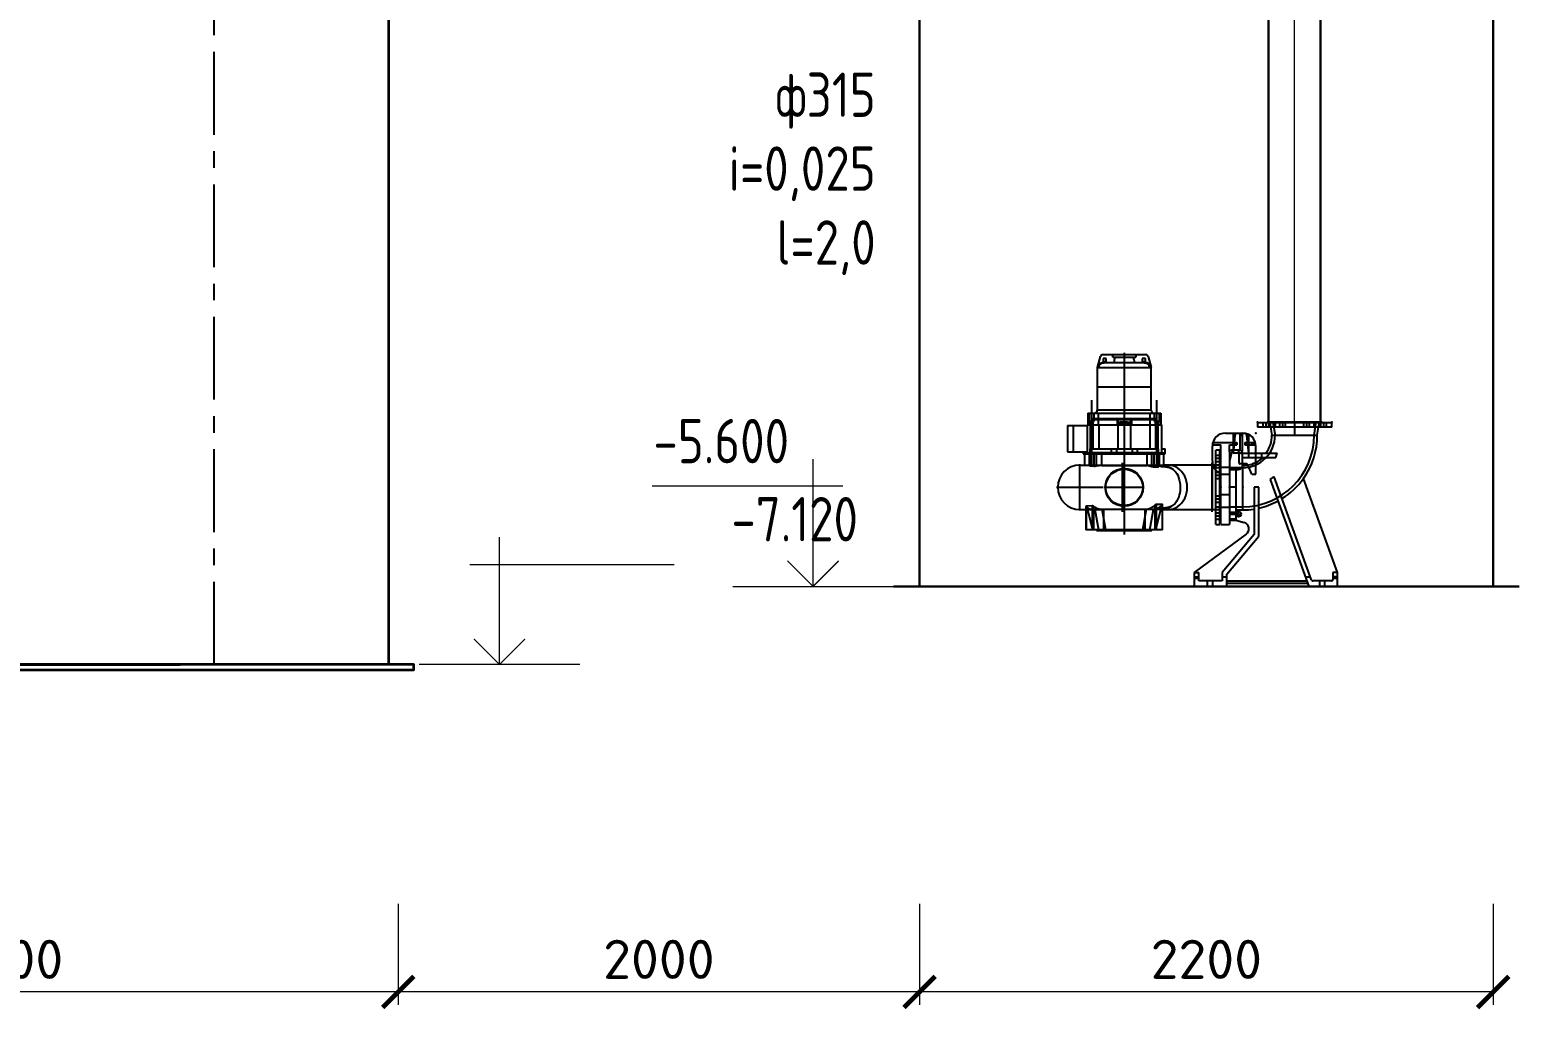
# Model space of a CAD drawing. Header units: millimetres. Extents: x 20530103 to 31271019, y 32092698 to 33532929.
# Drawn here: x 26694324 to 26700037, y 33067733 to 33071489 of the extents above; entities that cross this region are included whole.
import ezdxf

# ---------------------------------------------------------------- set-up
doc = ezdxf.new("R2010")
doc.units = ezdxf.units.MM
doc.linetypes.add('осевая', pattern=[50.8, 31.75, -6.35, 6.35, -6.35])
doc.layers.add('эколайн', color=7, linetype='Continuous', lineweight=30)
doc.styles.add('ARTEM Arial', font='simplex.shx')
doc.styles.add('GOST 2.304', font='GOST.TTF')
doc.dimstyles.new('ARTEM', dxfattribs={"dimtxt": 70, "dimasz": 50, "dimexe": 35, "dimexo": 15, "dimgap": 10, "dimtad": 1, "dimdec": 0, "dimtxsty": 'ARTEM Arial', "dimcen": 2.5, "dimclrd": 7, "dimclre": 7, "dimclrt": 7, "dimadec": 0, "dimazin": 0, "dimtfac": 1, "dimtdec": 0, "dimtmove": 0, "dimatfit": 3, "dimfxl": 1, "dimlwd": 15, "dimlwe": 15, "dimarcsym": 0})

# ---------------------------------------------------------------- blocks, each defined once
blk = doc.blocks.new('_ArchTick')
at = {"color": 0, "linetype": 'ByBlock', "const_width": 0.15}
blk.add_lwpolyline([(-0.5, -0.5), (0.5, 0.5)], dxfattribs=at)
blk = doc.blocks.new('*D188')
at = {"color": 7, "lineweight": 15, "transparency": 16777216}
for p, q in [((26692737.2, 33068136.3), (26692737.2, 33067749)), ((26695737.2, 33068136.3), (26695737.2, 33067749)), ((26695737.2, 33067799), (26692737.2, 33067799))]:
    blk.add_line(p, q, dxfattribs=at)
at = {"color": 7, "lineweight": 15, "transparency": 16777216, "xscale": 120, "yscale": 120, "zscale": 120, "rotation": 180}
blk.add_blockref('_ArchTick', (26692737.2, 33067799), dxfattribs=at)
at = {"color": 7, "lineweight": 15, "transparency": 16777216, "xscale": 120, "yscale": 120, "zscale": 120}
blk.add_blockref('_ArchTick', (26695737.2, 33067799), dxfattribs=at)
at = {"color": 7, "lineweight": 20, "transparency": 16777216, "insert": (26694237.2, 33067924), "char_height": 150, "attachment_point": 5, "style": 'ARTEM Arial'}
blk.add_mtext('3200', dxfattribs=at)
blk = doc.blocks.new('*D191')
at = {"color": 7, "lineweight": 15, "transparency": 16777216}
for p, q in [((26699937.2, 33068136.3), (26699937.2, 33067749)), ((26697737.2, 33068121.3), (26697737.2, 33067749)), ((26699937.2, 33067799), (26697737.2, 33067799))]:
    blk.add_line(p, q, dxfattribs=at)
at = {"color": 7, "lineweight": 15, "transparency": 16777216, "xscale": 120, "yscale": 120, "zscale": 120, "rotation": 180}
blk.add_blockref('_ArchTick', (26697737.2, 33067799), dxfattribs=at)
at = {"color": 7, "lineweight": 15, "transparency": 16777216, "xscale": 120, "yscale": 120, "zscale": 120}
blk.add_blockref('_ArchTick', (26699937.2, 33067799), dxfattribs=at)
at = {"color": 7, "lineweight": 20, "transparency": 16777216, "insert": (26698837.2, 33067924), "char_height": 150, "attachment_point": 5, "style": 'ARTEM Arial'}
blk.add_mtext('2200', dxfattribs=at)
blk = doc.blocks.new('*D192')
at = {"color": 7, "lineweight": 15, "transparency": 16777216}
for p, q in [((26697737.2, 33068136.3), (26697737.2, 33067749)), ((26695737.2, 33068121.3), (26695737.2, 33067749)), ((26697737.2, 33067799), (26695737.2, 33067799))]:
    blk.add_line(p, q, dxfattribs=at)
at = {"color": 7, "lineweight": 15, "transparency": 16777216, "xscale": 120, "yscale": 120, "zscale": 120, "rotation": 180}
blk.add_blockref('_ArchTick', (26695737.2, 33067799), dxfattribs=at)
at = {"color": 7, "lineweight": 15, "transparency": 16777216, "xscale": 120, "yscale": 120, "zscale": 120}
blk.add_blockref('_ArchTick', (26697737.2, 33067799), dxfattribs=at)
at = {"color": 7, "lineweight": 20, "transparency": 16777216, "insert": (26696737.2, 33067924), "char_height": 150, "attachment_point": 5, "style": 'ARTEM Arial'}
blk.add_mtext('2000', dxfattribs=at)

msp = doc.modelspace()

# ---------------------------------------------------------------- linework, layer by layer
at = {"color": 1, "linetype": 'осевая', "lineweight": 25, "ltscale": 10}
msp.add_line((26695031.1065, 33069054.7504), (26695031.1233, 33075245.3227), dxfattribs=at)
at = {"lineweight": 30, "ltscale": 10}
for p, q in [((26697737.2372, 33075204.201), (26697737.2372, 33069354.201)), ((26699937.2372, 33069354.201), (26699937.2372, 33075204.201)), ((26697637.2372, 33069354.201), (26700037.2372, 33069354.201))]:
    msp.add_line(p, q, dxfattribs=at)
at = {"lineweight": 35}
for p, q in [((26695701.5271, 33069054.7509), (26695702.0601, 33074745.9122)), ((26693401.3822, 33069054.7637), (26694901.3822, 33069054.7637))]:
    msp.add_line(p, q, dxfattribs=at)
at = {"lineweight": 20}
msp.add_line((26699175.6519, 33069984.201), (26699175.6519, 33073636.2491), dxfattribs=at)
at = {"lineweight": 30}
for p, q in [((26699075.6519, 33069984.201), (26699075.6519, 33072350.537)), ((26699275.6519, 33069984.201), (26699275.6519, 33072350.537))]:
    msp.add_line(p, q, dxfattribs=at)
for p, q in [((26698522.1519, 33070249.401), (26698522.1519, 33069553.276)), ((26698418.8519, 33070194.3715), (26698418.8519, 33070119.201)), ((26698418.8519, 33070194.3715), (26698419.4211, 33070194.3715)), ((26698419.4211, 33070194.3715), (26698430.5189, 33070235.7892)), ((26698423.6131, 33070194.3715), (26698423.6131, 33070210.0166)), ((26698423.6131, 33070194.3715), (26698620.6907, 33070194.3715)), ((26698439.3519, 33070212.201), (26698445.3741, 33070212.201)), ((26698440.1782, 33070243.201), (26698604.1257, 33070243.201)), ((26698441.1519, 33070228.201), (26698441.1519, 33070216.201)), ((26698453.1519, 33070228.201), (26698441.1519, 33070228.201)), ((26698441.1519, 33070216.201), (26698453.1519, 33070216.201)), ((26698598.9298, 33070212.201), (26698445.3741, 33070212.201)), ((26698453.1519, 33070216.201), (26698453.1519, 33070228.201)), ((26698478.1519, 33070233.201), (26698478.1519, 33070243.201)), ((26698478.1519, 33070233.201), (26698489.9232, 33070233.201)), ((26698483.1519, 33070218.201), (26698483.1519, 33070212.201)), ((26698489.9232, 33070233.201), (26698554.3807, 33070233.201)), ((26698554.3807, 33070233.201), (26698566.1519, 33070233.201)), ((26698561.1519, 33070212.201), (26698561.1519, 33070218.201)), ((26698566.1519, 33070243.201), (26698566.1519, 33070233.201)), ((26698603.1519, 33070228.201), (26698591.1519, 33070228.201)), ((26698591.1519, 33070228.201), (26698591.1519, 33070216.201)), ((26698591.1519, 33070216.201), (26698603.1519, 33070216.201)), ((26698598.9298, 33070212.201), (26698604.9519, 33070212.201)), ((26698603.1519, 33070216.201), (26698603.1519, 33070228.201)), ((26698613.7849, 33070235.7892), (26698624.8828, 33070194.3715)), ((26698620.6907, 33070210.0166), (26698620.6907, 33070194.3715)), ((26698624.8828, 33070194.3715), (26698625.4519, 33070194.3715)), ((26698625.4519, 33070119.201), (26698625.4519, 33070194.3715)), ((26698418.6519, 33070119.201), (26698418.6519, 33070029.551)), ((26698418.6519, 33070119.201), (26698625.6519, 33070119.201)), ((26698625.6519, 33070029.551), (26698625.6519, 33070119.201)), ((26698382.1519, 33070019.201), (26698382.1519, 33069974.201)), ((26698382.1519, 33070019.201), (26698662.1519, 33070019.201)), ((26698384.6519, 33070019.201), (26698384.6519, 33069974.201)), ((26698387.4713, 33070019.201), (26698387.4713, 33069988.201)), ((26698397.4713, 33069856.601), (26698397.4713, 33070068.701)), ((26698407.4713, 33069988.201), (26698407.4713, 33070019.201)), ((26698625.6519, 33070029.551), (26698418.6519, 33070029.551)), ((26698423.8932, 33069974.201), (26698423.8932, 33070019.201)), ((26698620.4107, 33070019.201), (26698620.4107, 33069974.201)), ((26698636.8325, 33070019.201), (26698636.8325, 33069988.201)), ((26698646.8325, 33069856.601), (26698646.8325, 33070068.701)), ((26698656.8325, 33069988.201), (26698656.8325, 33070019.201)), ((26698659.6519, 33070019.201), (26698659.6519, 33069974.201)), ((26698662.1519, 33070019.201), (26698662.1519, 33069974.201)), ((26698304.1519, 33069971.201), (26698304.1519, 33069870.201)), ((26698304.1519, 33069971.201), (26698379.6519, 33069971.201)), ((26698325.9519, 33069971.201), (26698325.9519, 33069870.201)), ((26698379.6519, 33069974.201), (26698382.1519, 33069974.201)), ((26698379.6519, 33069974.201), (26698379.6519, 33069862.201)), ((26698382.1519, 33069974.201), (26698383.09, 33069974.201)), ((26698383.09, 33069974.201), (26698661.2139, 33069974.201)), ((26698387.4713, 33069988.201), (26698407.4713, 33069988.201)), ((26698391.9713, 33069988.201), (26698391.9713, 33069974.201)), ((26698392.4713, 33069974.201), (26698392.4713, 33069971.201)), ((26698392.4713, 33069971.201), (26698402.4713, 33069971.201)), ((26698392.9106, 33069882.201), (26698392.9106, 33069971.201)), ((26698397.1519, 33069997.201), (26698397.1519, 33069974.201)), ((26698647.1519, 33069997.201), (26698397.1519, 33069997.201)), ((26698397.1519, 33069994.201), (26698397.1519, 33069974.201)), ((26698397.1519, 33069994.201), (26698647.1519, 33069994.201)), ((26698401.1319, 33069971.201), (26698401.1319, 33069882.201)), ((26698402.4713, 33069971.201), (26698402.4713, 33069974.201)), ((26698402.9713, 33069974.201), (26698402.9713, 33069988.201)), ((26698424.5055, 33069974.201), (26698424.5055, 33069882.201)), ((26698494.6519, 33069997.201), (26698494.6519, 33069977.201)), ((26698494.6519, 33069977.201), (26698549.6519, 33069977.201)), ((26698497.1519, 33069994.201), (26698497.1519, 33069882.201)), ((26698547.1519, 33069882.201), (26698547.1519, 33069994.201)), ((26698549.6519, 33069997.201), (26698549.6519, 33069977.201)), ((26698619.7983, 33069974.201), (26698619.7983, 33069882.201)), ((26698636.8325, 33069988.201), (26698656.8325, 33069988.201)), ((26698641.3325, 33069988.201), (26698641.3325, 33069974.201)), ((26698641.8325, 33069974.201), (26698641.8325, 33069882.201)), ((26698647.1519, 33069974.201), (26698647.1519, 33069997.201)), ((26698647.1519, 33069974.201), (26698647.1519, 33069994.201)), ((26698651.8325, 33069882.201), (26698651.8325, 33069974.201)), ((26698652.3325, 33069974.201), (26698652.3325, 33069988.201)), ((26698661.2139, 33069974.201), (26698662.1519, 33069974.201)), ((26698662.1519, 33069974.201), (26698664.6519, 33069974.201)), ((26698664.6519, 33069974.201), (26698664.6519, 33069862.201)), ((26699033.1519, 33069981.201), (26699033.1519, 33069965.201)), ((26699318.1519, 33069981.201), (26699033.1519, 33069981.201)), ((26699318.1519, 33069965.201), (26699033.1519, 33069965.201)), ((26699053.2864, 33069981.201), (26699053.2864, 33069965.201)), ((26699064.7864, 33069985.151), (26699064.7864, 33069964.251)), ((26699070.859, 33069984.201), (26699070.1519, 33069983.4939)), ((26699070.1519, 33069983.4939), (26699070.1519, 33069981.201)), ((26699281.1519, 33069983.4939), (26699070.1519, 33069983.4939)), ((26699280.4448, 33069984.201), (26699070.859, 33069984.201)), ((26699076.2864, 33069965.201), (26699076.2864, 33069981.201)), ((26699080.6519, 33069984.201), (26699083.6919, 33069965.201)), ((26699083.6919, 33069965.201), (26699088.6519, 33069934.201)), ((26699092.6519, 33069984.201), (26699100.6519, 33069934.201)), ((26699100.6519, 33069984.201), (26699100.6519, 33069965.201)), ((26699118.2299, 33069981.201), (26699118.2299, 33069965.201)), ((26699129.7299, 33069985.151), (26699129.7299, 33069964.251)), ((26699141.2299, 33069965.201), (26699141.2299, 33069981.201)), ((26699175.6519, 33069986.701), (26699175.6519, 33069931.701)), ((26699210.0739, 33069981.201), (26699210.0739, 33069965.201)), ((26699221.5739, 33069985.151), (26699221.5739, 33069964.251)), ((26699233.0739, 33069965.201), (26699233.0739, 33069981.201)), ((26699250.6519, 33069965.201), (26699250.6519, 33069984.201)), ((26699250.6519, 33069934.201), (26699258.6519, 33069984.201)), ((26699262.6519, 33069934.201), (26699267.6119, 33069965.201)), ((26699267.6119, 33069965.201), (26699270.6519, 33069984.201)), ((26699275.0175, 33069981.201), (26699275.0175, 33069965.201)), ((26699281.1519, 33069983.4939), (26699280.4448, 33069984.201)), ((26699281.1519, 33069981.201), (26699281.1519, 33069983.4939)), ((26699286.5175, 33069985.151), (26699286.5175, 33069964.251)), ((26699298.0175, 33069965.201), (26699298.0175, 33069981.201)), ((26699318.1519, 33069965.201), (26699318.1519, 33069981.201)), ((26698862.3006, 33069906.701), (26698954.3519, 33069906.701)), ((26698910.1519, 33069942.201), (26698977.1519, 33069942.201)), ((26698938.9864, 33069906.701), (26698938.9864, 33069896.701)), ((26698939.3519, 33069906.701), (26698939.3519, 33069896.701)), ((26698939.6519, 33069942.201), (26698939.6519, 33069877.201)), ((26698946.8049, 33069933.1418), (26698940.837, 33069876.3618)), ((26698951.397, 33069906.701), (26698951.397, 33069896.701)), ((26698954.3519, 33069906.701), (26698954.3519, 33069896.701)), ((26698983.5483, 33069941.201), (26698955.7556, 33069941.201)), ((26698965.1519, 33069941.201), (26698965.1519, 33069877.1069)), ((26698974.1519, 33069933.1418), (26698965.1519, 33069933.1418)), ((26698974.1519, 33069941.201), (26698974.1519, 33069871.0105)), ((26698984.3519, 33069906.701), (26698984.3519, 33069896.701)), ((26698984.3519, 33069906.701), (26699025.0033, 33069906.701)), ((26698989.3519, 33069906.701), (26698989.3519, 33069896.701)), ((26698999.6398, 33069865.201), (26698992.499, 33069933.1418)), ((26698996.1519, 33069906.701), (26698996.1519, 33069896.701)), ((26698999.6519, 33069865.201), (26698999.6519, 33069936.8524)), ((26699011.1519, 33069906.701), (26699011.1519, 33069896.701)), ((26699016.1519, 33069906.701), (26699016.1519, 33069896.701)), ((26699088.6519, 33069934.201), (26699262.6519, 33069934.201)), ((26698304.1519, 33069870.201), (26698379.6519, 33069870.201)), ((26698364.6519, 33069870.201), (26698364.6519, 33069862.201)), ((26698364.6519, 33069862.201), (26698391.0641, 33069862.201)), ((26698369.6519, 33069866.701), (26698369.6519, 33069862.201)), ((26698369.6519, 33069866.701), (26698391.0641, 33069866.701)), ((26698369.6519, 33069862.201), (26698369.6519, 33069819.201)), ((26698387.1519, 33069866.701), (26698387.1519, 33069819.201)), ((26698391.0641, 33069866.701), (26698391.0641, 33069816.0957)), ((26698429.3634, 33069866.701), (26698391.0641, 33069866.701)), ((26698391.0641, 33069862.201), (26698429.3634, 33069862.201)), ((26698391.4049, 33069816.6494), (26698391.4049, 33069866.701)), ((26698391.8191, 33069882.201), (26698652.4848, 33069882.201)), ((26698391.8191, 33069866.701), (26698391.8191, 33069882.201)), ((26698391.8191, 33069862.201), (26698391.8191, 33069866.701)), ((26698393.6126, 33069815.109), (26698393.6126, 33069866.701)), ((26698396.5674, 33069866.701), (26698396.5674, 33069819.1344)), ((26698407.1133, 33069814.3462), (26698407.1133, 33069866.701)), ((26698416.3704, 33069815.4589), (26698416.3704, 33069866.701)), ((26698614.9405, 33069866.701), (26698429.3634, 33069866.701)), ((26698429.3634, 33069862.201), (26698614.9405, 33069862.201)), ((26698435.6373, 33069862.201), (26698435.6373, 33069866.701)), ((26698435.6373, 33069818.5314), (26698435.6373, 33069862.201)), ((26698472.1519, 33069882.201), (26698472.1519, 33069862.201)), ((26698492.1519, 33069882.201), (26698492.1519, 33069862.201)), ((26698552.1519, 33069882.201), (26698552.1519, 33069862.201)), ((26698572.1519, 33069882.201), (26698572.1519, 33069862.201)), ((26698608.6666, 33069866.701), (26698608.6666, 33069862.201)), ((26698608.6666, 33069862.201), (26698608.6666, 33069817.7758)), ((26698653.2397, 33069866.701), (26698614.9405, 33069866.701)), ((26698614.9405, 33069862.201), (26698653.2397, 33069862.201)), ((26698627.9335, 33069813.2757), (26698627.9335, 33069866.701)), ((26698637.1906, 33069811.4328), (26698637.1906, 33069866.701)), ((26698647.7364, 33069817.7758), (26698647.7364, 33069866.701)), ((26698650.6913, 33069811.4328), (26698650.6913, 33069866.701)), ((26698652.4848, 33069882.201), (26698652.4848, 33069866.701)), ((26698652.4848, 33069866.701), (26698652.4848, 33069862.201)), ((26698652.899, 33069813.2757), (26698652.899, 33069866.701)), ((26698653.2397, 33069866.701), (26698674.6519, 33069866.701)), ((26698653.2397, 33069812.5201), (26698653.2397, 33069866.701)), ((26698653.2397, 33069862.201), (26698679.6519, 33069862.201)), ((26698657.1519, 33069819.201), (26698657.1519, 33069866.701)), ((26698664.6519, 33069882.201), (26698679.6519, 33069882.201)), ((26698674.6519, 33069862.201), (26698674.6519, 33069866.701)), ((26698674.6519, 33069817.7758), (26698674.6519, 33069862.201)), ((26698679.6519, 33069862.201), (26698679.6519, 33069882.201)), ((26698860.1519, 33069834.201), (26698860.1519, 33069892.201)), ((26698860.3548, 33069896.701), (26698892.1519, 33069896.701)), ((26698873.1519, 33069800.5707), (26698873.1519, 33069876.701)), ((26698889.1519, 33069876.701), (26698873.1519, 33069876.701)), ((26698889.1519, 33069856.5665), (26698873.1519, 33069856.5665)), ((26698889.1519, 33069788.8248), (26698889.1519, 33069876.701)), ((26698892.1519, 33069787.5534), (26698892.1519, 33069896.701)), ((26698925.6519, 33069870.201), (26698925.6519, 33069896.701)), ((26698925.6519, 33069896.701), (26698954.3519, 33069896.701)), ((26698925.6519, 33069870.201), (26698925.6519, 33069591.701)), ((26698935.1878, 33069869.7892), (26698925.6519, 33069834.201)), ((26698953.1519, 33069877.201), (26698932.6519, 33069877.201)), ((26698939.6519, 33069877.201), (26698939.6519, 33069875.7457)), ((26698939.6519, 33069875.7457), (26698939.6519, 33069865.201)), ((26698975.6519, 33069865.201), (26698939.6519, 33069865.201)), ((26698963.6519, 33069877.201), (26698953.1519, 33069877.201)), ((26698963.1519, 33069826.701), (26698963.1519, 33069867.201)), ((26698975.6519, 33069865.201), (26699027.1519, 33069865.201)), ((26698975.6519, 33069824.201), (26698975.6519, 33069865.201)), ((26698975.6519, 33069849.201), (26699027.1519, 33069849.201)), ((26698984.3519, 33069896.701), (26699026.949, 33069896.701)), ((26699000.2737, 33069849.201), (26699000.2737, 33069865.201)), ((26699027.1519, 33069784.201), (26699027.1519, 33069892.201)), ((26699027.1519, 33069865.201), (26699108.9168, 33069865.201)), ((26699027.1519, 33069849.201), (26699104.2511, 33069849.201)), ((26699050.2737, 33069849.201), (26699050.2737, 33069865.201)), ((26699104.2511, 33069849.201), (26699108.9168, 33069865.201)), ((26698352.1519, 33069644.951), (26698352.1519, 33069823.451)), ((26698352.1519, 33069819.201), (26698390.772, 33069819.1854)), ((26698386.1604, 33069819.201), (26698674.6519, 33069819.201)), ((26698390.772, 33069819.1854), (26698396.5674, 33069819.1344)), ((26698407.1133, 33069814.3462), (26698393.6126, 33069815.109)), ((26698435.6373, 33069818.5314), (26698416.3704, 33069815.4589)), ((26698435.6373, 33069818.5314), (26698608.6666, 33069817.7758)), ((26698516.1519, 33069640.701), (26698516.1519, 33069827.701)), ((26698516.1519, 33069803.6152), (26698516.1519, 33069819.201)), ((26698522.1519, 33069817.7758), (26698522.1519, 33069649.2873)), ((26698650.6913, 33069811.4328), (26698637.1906, 33069811.4328)), ((26698647.7364, 33069817.7758), (26698653.2397, 33069817.7758)), ((26698652.899, 33069813.2757), (26698653.2397, 33069812.498)), ((26698653.2397, 33069812.498), (26698653.2108, 33069812.3017)), ((26698653.2397, 33069817.7758), (26698674.6519, 33069817.7758)), ((26698654.5348, 33069817.7758), (26698654.5348, 33069819.201)), ((26698862.455, 33069819.201), (26698674.6519, 33069819.201)), ((26698859.0936, 33069640.701), (26698859.0936, 33069827.701)), ((26698859.0936, 33069819.201), (26698859.0936, 33069649.201)), ((26698892.1519, 33069819.201), (26698862.455, 33069819.201)), ((26698893.1019, 33069845.0665), (26698872.2019, 33069845.0665)), ((26698873.1519, 33069833.5665), (26698889.1519, 33069833.5665)), ((26698892.1519, 33069809.201), (26698873.1519, 33069809.201)), ((26698873.1519, 33069591.701), (26698873.1519, 33069800.5707)), ((26698889.1519, 33069791.623), (26698873.1519, 33069791.623)), ((26698891.4448, 33069839.701), (26698889.1519, 33069839.701)), ((26698889.1519, 33069591.701), (26698889.1519, 33069788.8248)), ((26698892.1519, 33069838.9939), (26698891.4448, 33069839.701)), ((26698891.4448, 33069787.8324), (26698891.4448, 33069839.701)), ((26698925.6519, 33069810.201), (26698892.1519, 33069810.201)), ((26698975.6519, 33069809.201), (26698925.6519, 33069809.201)), ((26698925.6519, 33069802.201), (26698960.6519, 33069802.201)), ((26698950.6519, 33069802.201), (26698950.6519, 33069608.201)), ((26698988.3816, 33069824.201), (26698965.6519, 33069824.201)), ((26698975.6519, 33069817.201), (26698975.6519, 33069824.201)), ((26698975.6519, 33069817.201), (26698975.6519, 33069647.3448)), ((26699011.1519, 33069784.201), (26698997.6664, 33069817.9149)), ((26698262.9019, 33069734.201), (26698441.4019, 33069734.201)), ((26698446.0269, 33069734.201), (26698598.2769, 33069734.201)), ((26698893.1019, 33069780.123), (26698872.2019, 33069780.123)), ((26698873.1519, 33069768.623), (26698889.1519, 33069768.623)), ((26698891.4448, 33069628.701), (26698891.4448, 33069787.8324)), ((26698892.1519, 33069591.701), (26698892.1519, 33069787.5534)), ((26698892.1519, 33069784.201), (26698925.6519, 33069784.201)), ((26698950.6519, 33069734.201), (26698925.6519, 33069734.201)), ((26699011.1519, 33069784.201), (26699027.1519, 33069784.201)), ((26699038.6519, 33069734.201), (26699020.6519, 33069734.201)), ((26699020.6519, 33069734.201), (26699020.6519, 33069553.7867)), ((26699038.6519, 33069547.2352), (26699038.6519, 33069734.201)), ((26699081.3475, 33069764.4116), (26699230.6519, 33069354.201)), ((26699240.8705, 33069378.7541), (26699096.6621, 33069774.9636)), ((26699209.4331, 33069767.7217), (26699209.3734, 33069767.8858)), ((26699340.6519, 33069407.201), (26699209.3734, 33069767.8858)), ((26698893.1019, 33069688.279), (26698872.2019, 33069688.279)), ((26698889.1519, 33069699.779), (26698873.1519, 33069699.779)), ((26698873.1519, 33069676.779), (26698889.1519, 33069676.779)), ((26698892.1519, 33069706.8122), (26698925.6519, 33069706.8122)), ((26698352.1519, 33069649.201), (26698375.0941, 33069649.201)), ((26698375.0941, 33069660.5904), (26698375.0941, 33069571.201)), ((26698375.0941, 33069649.201), (26698436.557, 33069649.201)), ((26698399.1455, 33069663.5688), (26698376.0341, 33069661.3239)), ((26698376.0341, 33069661.3239), (26698376.0341, 33069571.201)), ((26698376.2657, 33069659.0287), (26698376.2657, 33069571.201)), ((26698381.3448, 33069649.201), (26698400.7924, 33069571.201)), ((26698399.1455, 33069663.5688), (26698399.1455, 33069571.201)), ((26698404.55, 33069661.5243), (26698404.55, 33069571.201)), ((26698409.4536, 33069649.201), (26698423.369, 33069571.201)), ((26698606.5813, 33069649.2873), (26698436.557, 33069649.201)), ((26698451.6532, 33069571.201), (26698437.7379, 33069649.201)), ((26698442.1519, 33069649.201), (26698442.1519, 33069568.201)), ((26698669.2097, 33069649.201), (26698450.0986, 33069649.201)), ((26698516.1519, 33069649.201), (26698516.1519, 33069664.7868)), ((26698606.5813, 33069649.2873), (26698592.6506, 33069571.201)), ((26698602.1519, 33069568.201), (26698602.1519, 33069649.201)), ((26698620.9349, 33069571.201), (26698634.8656, 33069649.2873)), ((26698662.9806, 33069649.2873), (26698634.8656, 33069649.2873)), ((26698639.7539, 33069665.7438), (26698639.7539, 33069571.201)), ((26698643.5115, 33069571.201), (26698662.9806, 33069649.2873)), ((26698645.1583, 33069668.558), (26698645.1583, 33069571.201)), ((26698668.2698, 33069668.558), (26698645.1583, 33069668.558)), ((26698668.0381, 33069665.7438), (26698668.0381, 33069571.201)), ((26698668.2698, 33069668.558), (26698668.2698, 33069571.201)), ((26698669.2097, 33069571.201), (26698669.2097, 33069667.805)), ((26698669.2097, 33069649.201), (26698873.1519, 33069649.201)), ((26698709.773, 33069665.9185), (26698708.4065, 33069664.9407)), ((26698893.1019, 33069623.3355), (26698872.2019, 33069623.3355)), ((26698873.1519, 33069659.201), (26698892.1519, 33069659.201)), ((26698873.1519, 33069649.201), (26698892.1519, 33069649.201)), ((26698889.1519, 33069634.8355), (26698873.1519, 33069634.8355)), ((26698889.1519, 33069628.701), (26698891.4448, 33069628.701)), ((26698891.4448, 33069628.701), (26698892.1519, 33069629.4081)), ((26698892.1519, 33069658.201), (26698925.6519, 33069658.201)), ((26698925.6519, 33069659.201), (26698975.6519, 33069659.201)), ((26698950.6519, 33069638.2271), (26698925.6519, 33069638.2271)), ((26698950.6519, 33069629.6305), (26698925.6519, 33069629.6305)), ((26698950.1519, 33069631.201), (26698971.1519, 33069631.201)), ((26698950.6519, 33069647.3448), (26698975.6519, 33069647.3448)), ((26698960.6519, 33069620.701), (26698960.6519, 33069641.701)), ((26698669.2097, 33069571.201), (26698375.0941, 33069571.201)), ((26698416.1519, 33069571.201), (26698416.1519, 33069568.201)), ((26698416.1519, 33069568.201), (26698628.1519, 33069568.201)), ((26698628.1519, 33069568.201), (26698628.1519, 33069571.201)), ((26698873.1519, 33069611.8355), (26698889.1519, 33069611.8355)), ((26698873.1519, 33069591.701), (26698889.1519, 33069591.701)), ((26698892.1519, 33069591.701), (26698925.6519, 33069591.701)), ((26698950.6519, 33069612.202), (26698925.6519, 33069612.202)), ((26698925.6519, 33069608.201), (26698950.6519, 33069608.201)), ((26698950.6519, 33069608.201), (26698982.4197, 33069599.2675)), ((26698990.523, 33069555.1049), (26698790.6519, 33069407.201)), ((26699020.6519, 33069553.7867), (26698897.6519, 33069407.201)), ((26698915.6519, 33069400.6495), (26699038.6519, 33069547.2352)), ((26698790.6519, 33069407.201), (26698808.6519, 33069407.201)), ((26698790.6519, 33069407.201), (26698790.6519, 33069354.201)), ((26698790.6519, 33069390.7433), (26698808.6519, 33069390.7433)), ((26698808.6519, 33069375.201), (26698808.6519, 33069407.201)), ((26698897.6519, 33069407.201), (26698897.6519, 33069375.201)), ((26698915.6519, 33069390.201), (26698897.6519, 33069390.201)), ((26698915.6519, 33069354.201), (26698915.6519, 33069400.6495)), ((26699236.7042, 33069390.201), (26699217.549, 33069390.201)), ((26699340.6519, 33069407.201), (26699322.6519, 33069407.201)), ((26699322.6519, 33069407.201), (26699322.6519, 33069380.601)), ((26699340.6519, 33069390.7433), (26699322.6519, 33069390.7433)), ((26699340.6519, 33069357.801), (26699340.6519, 33069407.201)), ((26698790.6519, 33069385.7811), (26698808.6519, 33069385.7811)), ((26698790.6519, 33069354.201), (26698915.6519, 33069354.201)), ((26698897.6519, 33069375.201), (26698808.6519, 33069375.201)), ((26698840.6519, 33069375.201), (26698840.6519, 33069354.201)), ((26698860.6519, 33069375.201), (26698860.6519, 33069354.201)), ((26698915.6519, 33069376.201), (26699222.6446, 33069376.201)), ((26698915.6519, 33069366.201), (26699226.2843, 33069366.201)), ((26699230.6519, 33069354.201), (26699337.0519, 33069354.201)), ((26699317.2519, 33069375.201), (26699245.9449, 33069375.201)), ((26699270.6519, 33069375.201), (26699270.6519, 33069354.201)), ((26699290.6519, 33069375.201), (26699290.6519, 33069354.201)), ((26699322.6519, 33069385.7811), (26699340.6519, 33069385.7811))]:
    msp.add_line(p, q)
for points in [[(26698439.5696, 33070212.201), (26698435.8183, 33070211.86), (26698429.2558, 33070209.4624), (26698423.8696, 33070205.032), (26698421.2586, 33070201.2293)], [(26698445.3741, 33070212.201), (26698443.4118, 33070212.1206), (26698435.5203, 33070210.0387), (26698429.1831, 33070205.5515), (26698425.1012, 33070199.5252), (26698423.6131, 33070194.3715)], [(26698620.6907, 33070194.3715), (26698619.7232, 33070198.2248), (26698618.2889, 33070201.3413), (26698613.8003, 33070206.795), (26698607.7849, 33070210.4766), (26698600.6376, 33070212.1402), (26698598.9298, 33070212.201)], [(26698623.0452, 33070201.2293), (26698621.5833, 33070203.5774), (26698616.627, 33070208.4628), (26698610.3339, 33070211.4331), (26698604.7342, 33070212.201)], [(26698549.6519, 33069982.4373), (26698534.9176, 33069984.2128), (26698519.5792, 33069984.7062), (26698507.0952, 33069984.0147), (26698494.6519, 33069982.4373)], [(26698393.6126, 33069815.109), (26698391.8535, 33069815.3985), (26698391.0912, 33069815.9409), (26698391.0641, 33069816.0863)], [(26698391.4049, 33069816.6494), (26698393.9603, 33069818.3445), (26698396.5674, 33069819.1344)], [(26698416.3704, 33069815.4589), (26698413.062, 33069814.7921), (26698409.7888, 33069814.3915), (26698407.1133, 33069814.3462)], [(26698516.1519, 33069664.7868), (26698505.1971, 33069666.5165), (26698494.8802, 33069669.7818), (26698485.4699, 33069674.3985), (26698476.9001, 33069680.3104), (26698467.8388, 33069689.0829), (26698460.3992, 33069699.5155), (26698455.195, 33069710.6811), (26698452.0006, 33069722.7835), (26698451.0607, 33069733.5624), (26698451.8016, 33069744.3616), (26698454.0076, 33069754.1683), (26698457.5545, 33069763.4484), (26698462.5443, 33069772.3342), (26698468.6729, 33069780.2791), (26698476.6964, 33069787.9242), (26698485.7754, 33069794.1824), (26698497.229, 33069799.5121), (26698509.7472, 33069802.815), (26698516.1519, 33069803.6152)], [(26698516.1519, 33069803.6152), (26698525.5171, 33069803.7644), (26698534.7964, 33069802.7447), (26698543.6263, 33069800.6176), (26698551.9593, 33069797.4777), (26698562.8849, 33069791.3496), (26698572.5209, 33069783.4193), (26698580.6895, 33069773.7358), (26698587.0652, 33069762.5341), (26698590.994, 33069751.2856), (26698592.9613, 33069739.3918), (26698592.9421, 33069728.8588), (26698591.3413, 33069718.4856), (26698588.3448, 33069708.911), (26698584.0666, 33069699.9826), (26698578.2336, 33069691.3569), (26698571.2804, 33069683.7898), (26698562.2349, 33069676.6125), (26698552.0942, 33069670.9851), (26698543.0291, 33069667.6044), (26698533.3898, 33069665.4244), (26698524.7978, 33069664.6055), (26698516.1519, 33069664.7868)], [(26698627.9335, 33069813.2757), (26698618.427, 33069815.9381), (26698608.6666, 33069817.7758)], [(26698637.1906, 33069811.4328), (26698634.5328, 33069811.6475), (26698631.5282, 33069812.2409), (26698628.3701, 33069813.1337), (26698627.9335, 33069813.2757)], [(26698647.7364, 33069817.7758), (26698650.3333, 33069815.954), (26698652.899, 33069813.2757)], [(26698653.2108, 33069812.3017), (26698652.3612, 33069811.6349), (26698650.6913, 33069811.4328)], [(26698654.5348, 33069817.7758), (26698665.5647, 33069814.3628), (26698665.896, 33069814.2265)], [(26698665.896, 33069814.2265), (26698681.0524, 33069813.2407), (26698688.4145, 33069811.925), (26698695.5877, 33069809.8863), (26698703.9926, 33069806.1813)], [(26698703.9926, 33069806.1813), (26698704.2488, 33069806.0401), (26698709.7929, 33069802.4688)], [(26698709.7929, 33069802.4688), (26698712.5771, 33069800.2431), (26698716.5094, 33069796.4799), (26698720.2668, 33069792.035), (26698723.9167, 33069786.6593), (26698727.2759, 33069780.4245), (26698730.5681, 33069772.4624), (26698733.3452, 33069763.1784), (26698735.3419, 33069753.1008), (26698736.5199, 33069741.8758), (26698736.7323, 33069732.1955), (26698736.1933, 33069722.2574), (26698735.0754, 33069713.6275), (26698733.3671, 33069705.3123), (26698731.0246, 33069697.2555), (26698728.1629, 33069689.9026), (26698722.9549, 33069680.2045), (26698716.9168, 33069672.3598), (26698711.6598, 33069667.389), (26698709.773, 33069665.9185)], [(26699081.3475, 33069764.4116), (26699095.7434, 33069774.2697), (26699096.6621, 33069774.9636)], [(26698376.0341, 33069661.3239), (26698375.3936, 33069661.1265), (26698375.1107, 33069660.7488), (26698375.0941, 33069660.6022)], [(26698375.0941, 33069660.6022), (26698375.1895, 33069660.2078), (26698375.7054, 33069659.5079), (26698376.2657, 33069659.0287)], [(26698375.1961, 33069649.2333), (26698375.7128, 33069649.2399), (26698376.0341, 33069649.2388)], [(26698376.2657, 33069659.0287), (26698385.4524, 33069653.4984), (26698395.4469, 33069650.133), (26698404.3248, 33069649.201)], [(26698404.55, 33069661.5243), (26698403.0493, 33069662.5288), (26698401.7252, 33069663.1253), (26698400.3193, 33069663.5055), (26698399.3268, 33069663.5796), (26698399.1455, 33069663.5688)], [(26698436.557, 33069649.201), (26698427.1328, 33069650.1885), (26698417.7086, 33069653.2408), (26698411.003, 33069656.8101), (26698404.55, 33069661.5243)], [(26698639.7539, 33069665.7438), (26698631.1546, 33069658.3176), (26698621.5209, 33069652.8902), (26698614.1889, 33069650.4445), (26698606.5813, 33069649.2873)], [(26698634.8656, 33069649.2873), (26698641.4784, 33069650.2152), (26698648.0583, 33069652.1835), (26698658.3192, 33069657.544), (26698668.0381, 33069665.7438)], [(26698645.1583, 33069668.558), (26698644.2031, 33069668.4306), (26698643.1707, 33069668.083), (26698642.0775, 33069667.5362), (26698640.8775, 33069666.7357), (26698639.7539, 33069665.7438)], [(26698665.896, 33069654.1755), (26698657.4978, 33069651.3357), (26698648.7405, 33069649.657), (26698644.4523, 33069649.2873)], [(26698703.441, 33069661.9231), (26698700.322, 33069660.3938), (26698694.3163, 33069658.0899), (26698680.4721, 33069655.0845), (26698665.896, 33069654.1755)], [(26698668.0381, 33069665.7438), (26698668.9384, 33069666.926), (26698669.2094, 33069667.7832), (26698669.2097, 33069667.8085)], [(26698669.2097, 33069667.8085), (26698669.041, 33069668.2943), (26698668.5873, 33069668.529), (26698668.2698, 33069668.558)]]:
    msp.add_lwpolyline(points)
at = {"lineweight": 35}
msp.add_lwpolyline([(26692606.6435, 33069034.7637), (26695797.6122, 33069034.7637), (26695797.6122, 33069054.751), (26692606.6435, 33069054.7487)], close=True, dxfattribs=at)
for centre, radius in [((26698522.1519, 33069734.201), 72.5), ((26698960.6519, 33069631.201), 10)]:
    msp.add_circle(centre, radius)
for centre, radius, start, end in [((26698439.3519, 33070191.501), 20.7, 150, 172.0289093), ((26698439.3519, 33070191.501), 20.7, 138.4693182, 150), ((26698440.1782, 33070233.201), 10, 90, 165.0000001), ((26698503.1519, 33070218.201), 20, 131.4096221, 180), ((26698541.1519, 33070218.201), 20, 0, 48.5903779), ((26698604.1257, 33070233.201), 10, 14.9999999, 90), ((26698604.9519, 33070191.501), 20.7, 87.4425459, 90), ((26698604.9519, 33070191.501), 20.7, 30, 40.6052317), ((26698604.9519, 33070191.501), 20.7, 7.9710907, 30), ((26698408.3019, 33070029.551), 10.35, 270, 0), ((26698636.0019, 33070029.551), 10.35, 180, 270), ((26698910.1519, 33069892.201), 50, 90, 180), ((26698955.7556, 33069932.201), 9, 90, 173.9999999), ((26698975.6519, 33069934.201), 275, 270, 0), ((26698975.6519, 33069934.201), 125, 270, 0), ((26698977.1519, 33069892.201), 50, 0, 90), ((26698983.5483, 33069932.201), 9, 6.0000001, 90), ((26698975.6519, 33069934.201), 113, 322.4084612, 0), ((26698975.6519, 33069934.201), 287, 324.5642514, 0), ((26698932.6519, 33069870.201), 7, 90, 180), ((26698944.847, 33069867.201), 10, 90, 165.0000001), ((26698953.1519, 33069867.201), 10, 0, 90), ((26698963.6519, 33069865.201), 12, 0, 90), ((26698975.6519, 33069934.201), 116.6693, 296.1944208, 313.2346278), ((26698352.1519, 33069734.201), 85, 90, 270), ((26698659.1519, 33069734.201), 85, 53.3632715, 79.4931579), ((26698910.1519, 33069834.201), 50, 180, 248.899804), ((26698960.6519, 33069817.201), 15, 270, 0), ((26698965.6519, 33069826.701), 2.5, 180, 270), ((26698975.6519, 33069934.201), 116.6693, 270, 280.4812514), ((26698988.3816, 33069814.201), 10, 21.8014096, 90), ((26698975.6519, 33069934.201), 116.6693, 280.4812514, 296.1944208), ((26698975.6519, 33069934.201), 286.8562, 301.9202061, 324.564505), ((26698975.6519, 33069934.201), 286.8562, 282.6868458, 298.2677988), ((26698659.1519, 33069734.201), 85, 272.5816299, 276.7955476), ((26698659.1519, 33069734.201), 85, 276.7955476, 306.5832258), ((26698975.6519, 33069934.201), 286.8562, 270, 279.0254417), ((26698975.6519, 33069575.201), 25, 306.501322, 74.2933733), ((26699245.9449, 33069380.601), 5.4, 200, 270), ((26699317.2519, 33069380.601), 5.4, 270, 0.0000009), ((26699337.0519, 33069357.801), 3.6, 270, 0)]:
    msp.add_arc(centre, radius, start, end)
for start_param, end_param in [(3.341720888, 3.485403711), (3.141592654, 3.341720888), (0, 3.141592654), (5.939374249, 6.083057073), (6.083057073, 6.283185307)]:
    msp.add_ellipse((26698690.6462, 33069734.201), major_axis=(0, -85), ratio=0.863832962, start_param=start_param, end_param=end_param)
for p in [(26698522.1519, 33070243.201), (26698522.1519, 33069974.201), (26698522.1519, 33069974.201), (26699033.1519, 33069984.201), (26699175.6519, 33069984.201), (26699175.6519, 33069984.201), (26699318.1519, 33069984.201), (26699027.1519, 33069942.201), (26698522.1519, 33069866.701), (26698522.1519, 33069862.201), (26698969.6519, 33069865.201), (26698892.1519, 33069734.201), (26698892.1519, 33069734.201), (26698892.1519, 33069734.201, -142.5), (26698892.1519, 33069734.201, 142.5), (26698892.1519, 33069734.201), (26698925.6519, 33069734.201), (26698925.6519, 33069734.201), (26698977.6519, 33069734.201), (26698960.6519, 33069631.201), (26698522.1519, 33069571.201), (26698522.1519, 33069568.201), (26698850.6519, 33069354.201, -142.5), (26698850.6519, 33069354.201, 142.5), (26698850.6519, 33069354.201, -107.5), (26698850.6519, 33069354.201, 107.5), (26699280.6519, 33069354.201, -142.5), (26699280.6519, 33069354.201, 142.5), (26699280.6519, 33069354.201, -107.5), (26699280.6519, 33069354.201, 107.5), (26699340.6519, 33069354.201)]:
    msp.add_point(p)
at = {"layer": 'эколайн', "lineweight": 13, "ltscale": 200}
for p, q in [((26697328.7997, 33069738.0068), (26697328.7997, 33069842.6836)), ((26697328.7997, 33069738.0068), (26696711.9247, 33069738.0068)), ((26697443.1461, 33069738.0068), (26697328.7997, 33069738.0068)), ((26697328.7997, 33069354.201), (26697328.7997, 33069738.0068)), ((26696125.7507, 33069438.5568), (26696125.7507, 33069543.2336)), ((26696011.4042, 33069438.5568), (26696125.7507, 33069438.5568)), ((26696125.7507, 33069054.751), (26696125.7507, 33069438.5568)), ((26696125.7507, 33069438.5568), (26696742.6257, 33069438.5568)), ((26696681.7125, 33069438.5546), (26696796.0589, 33069438.5546)), ((26697020.3622, 33069354.201), (26697637.2372, 33069354.201)), ((26696434.1882, 33069054.751), (26695817.3132, 33069054.751))]:
    msp.add_line(p, q, dxfattribs=at)
at = {"layer": 'эколайн', "linetype": 'Continuous', "lineweight": 35, "ltscale": 200, "const_width": 5}
for points in [[(26697427.0319, 33069452.4332), (26697328.7997, 33069354.201), (26697230.5675, 33069452.4332)], [(26696027.5185, 33069152.9832), (26696125.7507, 33069054.751), (26696223.9829, 33069152.9832)]]:
    msp.add_lwpolyline(points, dxfattribs=at)

# ---------------------------------------------------------------- texts
at = {"lineweight": 20, "char_height": 170, "style": 'GOST 2.304'}
for s, insert, width, attachment_point in [('ф315\\Pi=0,025\\Pl=2,0', (26697568.8785, 33071325.0515), 1585.180995, 3), ('\\pi762.71;-5.600', (26695953.6294, 33069996.4839), 2065.897914, 1), ('-7.120', (26697500.921, 33069697.0339), 2065.897914, 3)]:
    msp.add_mtext(s, dxfattribs=dict(at, insert=insert, width=width, attachment_point=attachment_point))

# ---------------------------------------------------------------- dimensions: what is measured, and where the dimension line sits
at = {"lineweight": 20}
dim = msp.add_linear_dim(base=(26692737.2372, 33067798.9921), p1=(26695737.2372, 33068151.3119), p2=(26692737.2372, 33068151.3119), angle=180, text='3200', dimstyle='ARTEM', override={"dimtxt": 150, "dimasz": 120, "dimexe": 50, "dimgap": 50, "dimblk1": 'ArchTick', "dimblk2": 'ArchTick', "dimsah": 1}, dxfattribs=at)
dim.commit()
dim.dimension.update_dxf_attribs({"geometry": '*D188', "text_midpoint": (26694237.2372, 33067923.9921)})
for base, p1, p2, picture, middle in [((26695737.2372, 33067798.9921), (26697737.2372, 33068151.3119), (26695737.2372, 33068136.3119), '*D192', (26696737.2372, 33067923.9921)), ((26697737.2372, 33067798.9921), (26699937.2372, 33068151.3119), (26697737.2372, 33068136.3119), '*D191', (26698837.2372, 33067923.9921))]:
    dim = msp.add_linear_dim(base=base, p1=p1, p2=p2, angle=180, dimstyle='ARTEM', override={"dimtxt": 150, "dimasz": 120, "dimexe": 50, "dimgap": 50, "dimblk1": 'ArchTick', "dimblk2": 'ArchTick', "dimsah": 1}, dxfattribs=at)
    dim.commit()
    dim.dimension.update_dxf_attribs({"geometry": picture, "text_midpoint": middle})

doc.saveas('drawing.dxf')
